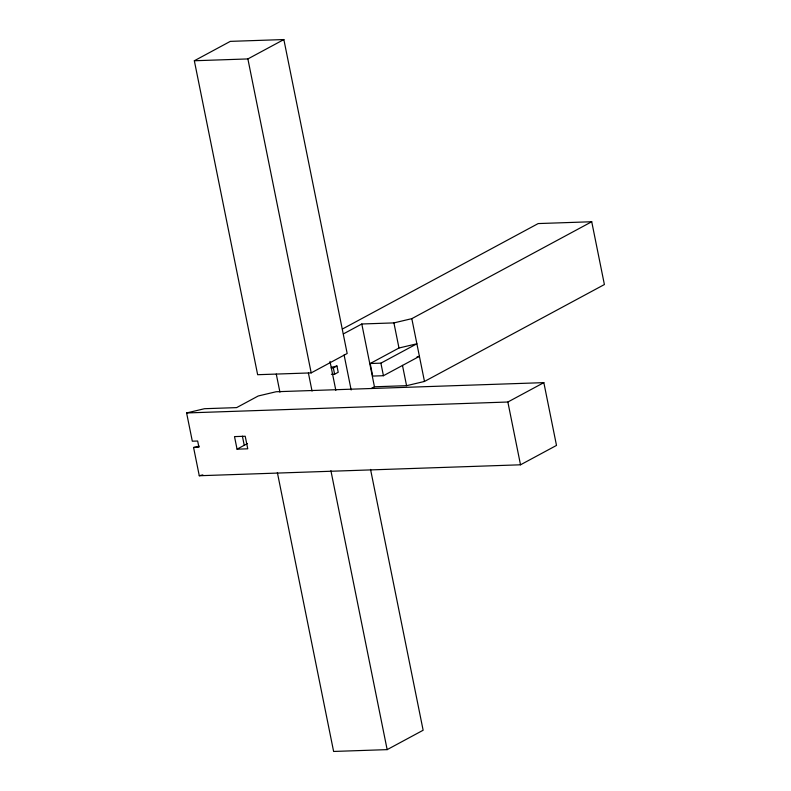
<?xml version="1.0" encoding="UTF-8"?>
<svg xmlns="http://www.w3.org/2000/svg" width="791" height="791" viewBox="0 0 791 791"><rect width="100%" height="100%" fill="white"/><g stroke="black" fill="none" stroke-linecap="round" stroke-linejoin="round"><path stroke-width="1.19" d="M194.339 60.759L230.319 41.369L283.86 39.55L347.17 353.498L311.189 372.887L257.648 374.707L194.339 60.759L247.88 58.93L283.86 39.55M342.404 329.026L538.187 223.566L591.727 221.747L604.393 284.542L424.48 381.45L406.574 385.692L374.45 386.779L371.206 388.529M343.442 333.881L361.794 323.994L393.918 322.896L411.814 318.654L591.727 221.747M331.202 368.003L333.347 367.934L336.946 365.996L338.212 372.274L334.613 374.212L331.399 374.321M370.188 363.524L398.98 348.01L416.887 343.778L380.896 363.158L370.188 363.524L372.719 376.081L383.427 375.715L419.418 356.336L417.025 356.899M237.043 449.169L247.751 448.804L245.22 436.246L234.512 436.602L237.043 449.169L247.474 443.543M193.577 447.479L198.927 447.301L197.661 441.022L192.312 441.2L186.607 412.951L507.862 402.016L543.842 382.636L556.498 445.422L520.518 464.801L199.273 475.737L193.577 447.479L199.174 446.154M277.364 472.514L333.614 751.45L387.155 749.631L423.136 730.241L370.544 469.419M331.35 367.321L336.946 365.996M186.607 412.951L204.513 408.71L236.638 407.612L258.232 395.984L276.138 391.743L543.842 382.636M199.273 475.737L202.852 474.887M507.862 402.016L520.518 464.801M411.814 318.654L424.48 381.45M393.918 322.896L398.98 348.01M402.471 365.353L406.574 385.692M380.896 363.158L383.427 375.715M361.794 323.994L374.45 386.779M344.095 354.941L351.155 389.963M333.347 367.934L334.613 374.212M329.995 361.368L335.839 390.349M247.88 58.93L311.189 372.887M330.905 470.694L387.155 749.631M308.401 372.996L312.059 391.11M276.277 374.084L279.935 392.198M242.392 436.157L244.241 445.293"/></g></svg>
